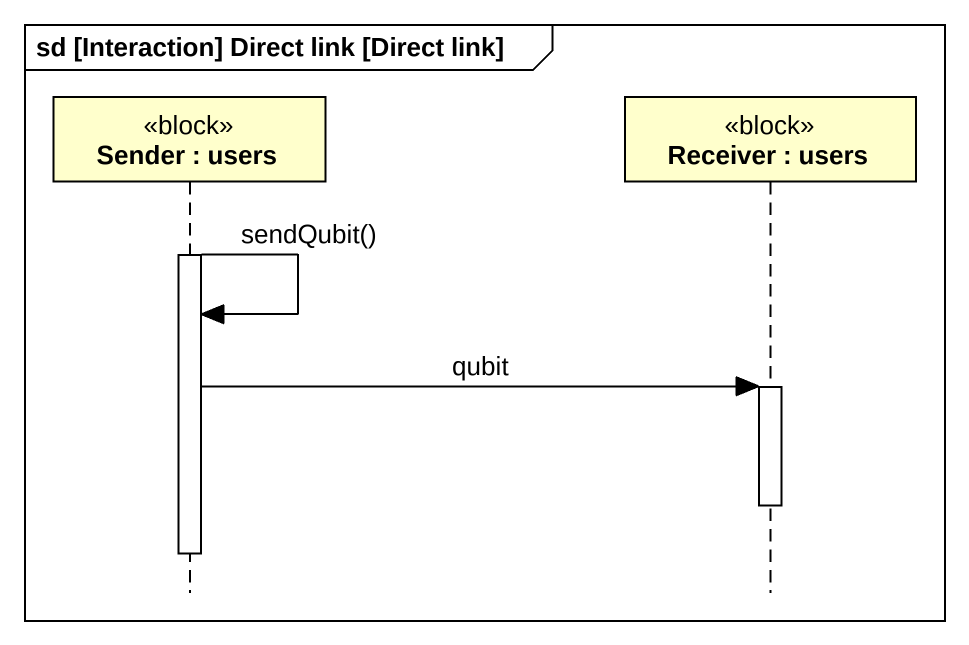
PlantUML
@startuml
mainframe sd [Interaction] Direct link [Direct link]
hide footbox
participant "Sender : users" as Sender <<block>>
participant "Receiver : users" as Receiver <<block>>

activate Sender
Sender -> Sender : sendQubit()
Sender -> Receiver : qubit
activate Receiver
deactivate Receiver
deactivate Sender
@enduml
